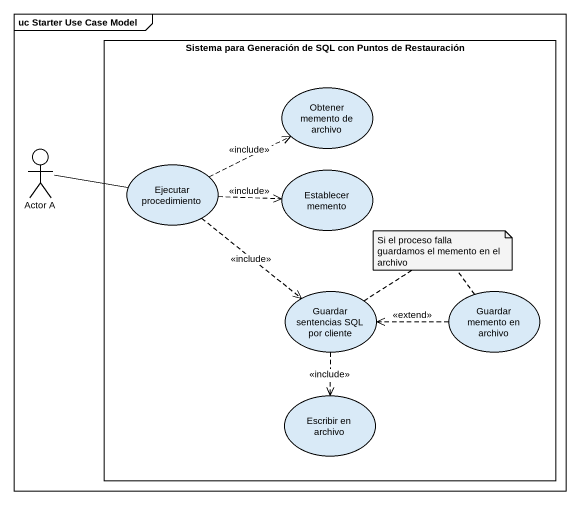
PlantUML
@startuml
mainframe uc Starter Use Case Model
rectangle "Sistema para Generación de SQL con Puntos de Restauración" as Sistema_para_Generación_de {
  usecase "Obtener memento de archivo" as Obtener_memento_de_archivo
  usecase "Ejecutar procedimiento" as Ejecutar_procedimiento
  usecase "Establecer memento" as Establecer_memento
  usecase "Guardar sentencias SQL por cliente" as Guardar_sentencias_SQL_por
  usecase "Guardar memento en archivo" as Guardar_memento_en_archivo
  usecase "Escribir en archivo" as Escribir_en_archivo
}
actor "Actor A" as Actor_A
Actor_A -right- Ejecutar_procedimiento
Ejecutar_procedimiento .right.> Obtener_memento_de_archivo : <<include>>
Ejecutar_procedimiento .right.> Establecer_memento : <<include>>
Ejecutar_procedimiento ..> Guardar_sentencias_SQL_por : <<include>>
Guardar_sentencias_SQL_por ..> Escribir_en_archivo : <<include>>
Guardar_memento_en_archivo .left.> Guardar_sentencias_SQL_por : <<extend>>
note as N1
  Si el proceso falla
  guardamos el memento en el archivo
end note
N1 .. Guardar_sentencias_SQL_por
N1 .. Guardar_memento_en_archivo
@enduml
